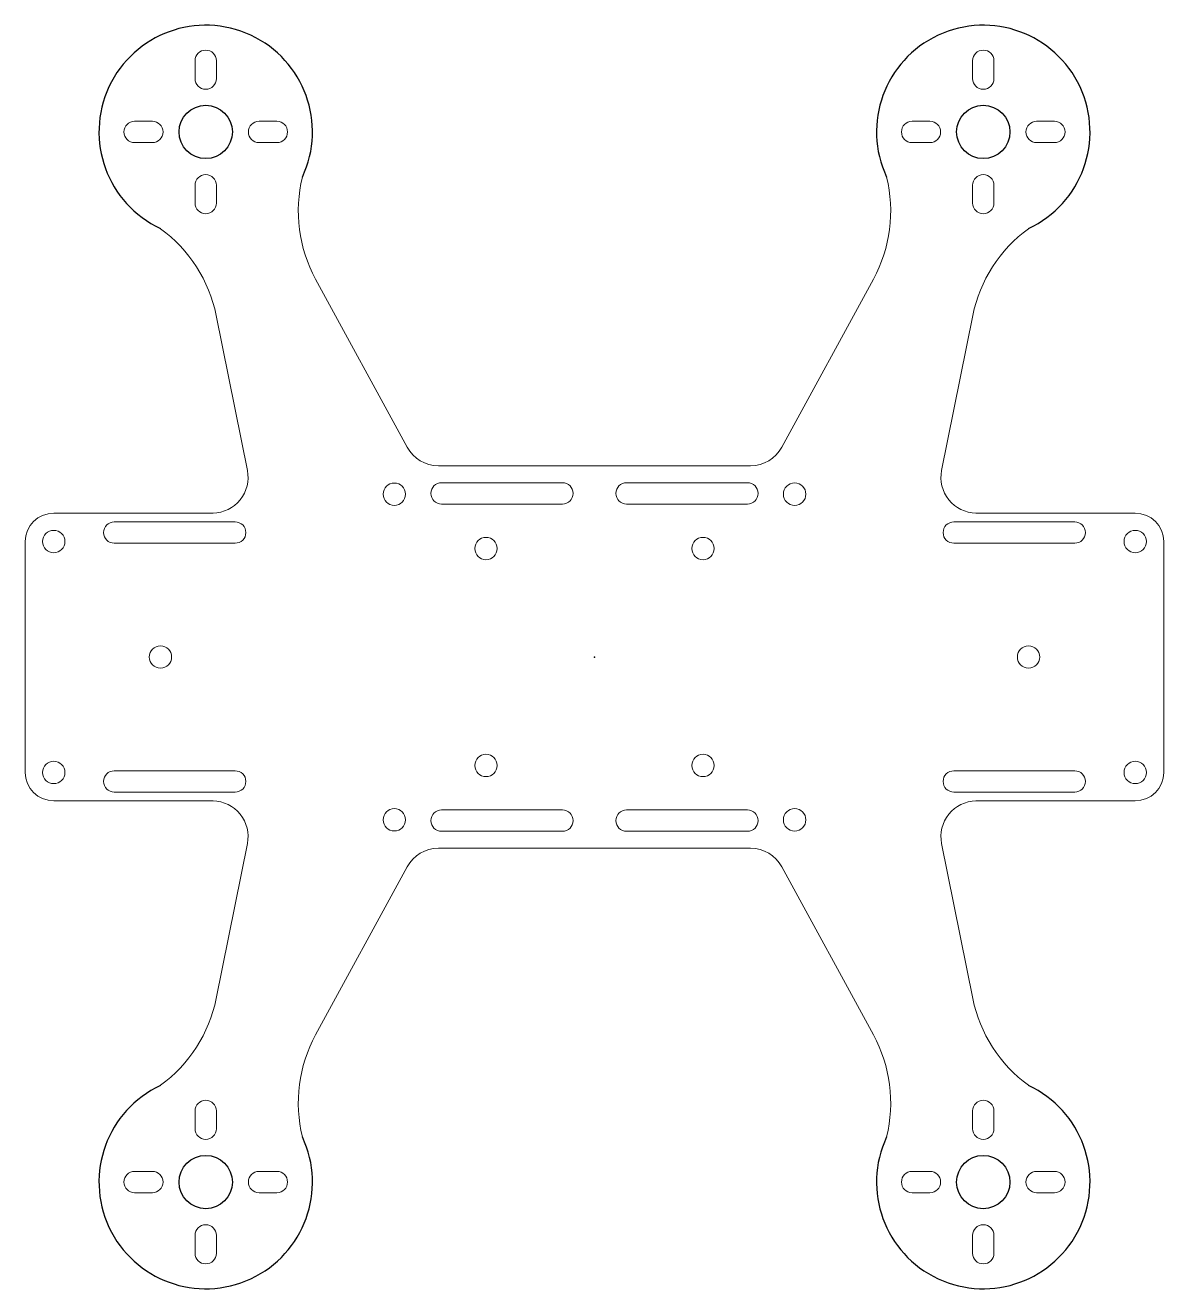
# Model space of a CAD drawing. Header units: millimetres. Extents: x -80 to 80, y -89 to 89.
import ezdxf

# ---------------------------------------------------------------- set-up
doc = ezdxf.new("R2010")
doc.units = ezdxf.units.MM
doc.header["$PDSIZE"] = -1

msp = doc.modelspace()

# ---------------------------------------------------------------- linework, layer by layer
at = {"color": 7, "linetype": 'Continuous', "lineweight": 15}
for p, q in [((-56.14, 83.82), (-56.14, 81.32)), ((-53.14, 81.32), (-53.14, 83.82)), ((53.14, 81.32), (53.14, 83.82)), ((56.14, 83.82), (56.14, 81.32)), ((-64.64, 75.32), (-62.14, 75.32)), ((-47.14, 75.32), (-44.64, 75.32)), ((47.14, 75.32), (44.64, 75.32)), ((64.64, 75.32), (62.14, 75.32)), ((-62.14, 72.32), (-64.64, 72.32)), ((-44.64, 72.32), (-47.14, 72.32)), ((44.64, 72.32), (47.14, 72.32)), ((62.14, 72.32), (64.64, 72.32)), ((-56.14, 66.32), (-56.14, 63.82)), ((-53.14, 63.82), (-53.14, 66.32)), ((53.14, 63.82), (53.14, 66.32)), ((56.14, 66.32), (56.14, 63.82)), ((-26.32, 29.5), (-39.19, 53.12)), ((26.32, 29.5), (39.19, 53.12)), ((-48.78, 26.23), (-53.18, 48.03)), ((48.78, 26.23), (53.18, 48.03)), ((-21.93, 26.89), (21.93, 26.89)), ((-4.5, 24.5), (-21.5, 24.5)), ((4.5, 24.5), (21.5, 24.5)), ((-21.5, 21.5), (-4.5, 21.5)), ((21.5, 21.5), (4.5, 21.5)), ((-76, 20.23), (-54.2, 20.23)), ((76, 20.23), (54.2, 20.23)), ((-50.5, 19), (-67.5, 19)), ((50.5, 19), (67.5, 19)), ((-80, 16.23), (-80, -16.23)), ((-67.5, 16), (-50.5, 16)), ((67.5, 16), (50.5, 16)), ((80, -16.23), (80, 16.23)), ((-67.5, -16), (-50.5, -16)), ((67.5, -16), (50.5, -16)), ((-50.5, -19), (-67.5, -19)), ((50.5, -19), (67.5, -19)), ((-76, -20.23), (-54.2, -20.23)), ((76, -20.23), (54.2, -20.23)), ((-21.5, -21.5), (-4.5, -21.5)), ((21.5, -21.5), (4.5, -21.5)), ((-4.5, -24.5), (-21.5, -24.5)), ((4.5, -24.5), (21.5, -24.5)), ((-48.78, -26.23), (-53.18, -48.03)), ((48.78, -26.23), (53.18, -48.03)), ((21.93, -26.89), (-21.93, -26.89)), ((-26.32, -29.5), (-39.19, -53.12)), ((26.32, -29.5), (39.19, -53.12)), ((-56.14, -66.32), (-56.14, -63.82)), ((-53.14, -63.82), (-53.14, -66.32)), ((53.14, -63.82), (53.14, -66.32)), ((56.14, -66.32), (56.14, -63.82)), ((-62.14, -72.32), (-64.64, -72.32)), ((-44.64, -72.32), (-47.14, -72.32)), ((44.64, -72.32), (47.14, -72.32)), ((62.14, -72.32), (64.64, -72.32)), ((-64.64, -75.32), (-62.14, -75.32)), ((-47.14, -75.32), (-44.64, -75.32)), ((47.14, -75.32), (44.64, -75.32)), ((64.64, -75.32), (62.14, -75.32)), ((-56.14, -83.82), (-56.14, -81.32)), ((-53.14, -81.32), (-53.14, -83.82)), ((53.14, -81.32), (53.14, -83.82)), ((56.14, -83.82), (56.14, -81.32))]:
    msp.add_line(p, q, dxfattribs=at)
for centre in [(-54.64, 73.82), (54.64, 73.82), (-54.64, -73.82), (54.64, -73.82)]:
    msp.add_circle(centre, 3.75)
for centre, radius in [((-28.13, 22.89), 1.57), ((28.13, 22.89), 1.58), ((-76, 16.23), 1.57), ((76, 16.23), 1.57), ((-15.25, 15.25), 1.57), ((15.25, 15.25), 1.57), ((-61, 0), 1.57), ((61, 0), 1.57), ((-15.25, -15.25), 1.57), ((15.25, -15.25), 1.57), ((-76, -16.23), 1.57), ((76, -16.23), 1.57), ((-28.13, -22.89), 1.57), ((28.13, -22.89), 1.58)]:
    msp.add_circle(centre, radius, dxfattribs=at)
for centre, start, end in [((-54.64, 73.82), 335, 245), ((54.64, 73.82), 295, 205), ((-54.64, -73.82), 115, 25), ((54.64, -73.82), 155, 65)]:
    msp.add_arc(centre, 15, start, end)
for centre, radius, start, end in [((-54.64, 83.82), 1.5, 0, 180), ((54.64, 83.82), 1.5, 360, 180), ((-54.64, 81.32), 1.5, 180, 0), ((54.64, 81.32), 1.5, 180, 360), ((-64.64, 73.82), 1.5, 90, 270), ((-62.14, 73.82), 1.5, 270, 90), ((-47.14, 73.82), 1.5, 90, 270), ((-44.64, 73.82), 1.5, 270, 90), ((44.64, 73.82), 1.5, 90, 270), ((47.14, 73.82), 1.5, 270, 90), ((62.14, 73.82), 1.5, 90, 270), ((64.64, 73.82), 1.5, 270, 90), ((-54.64, 66.32), 1.5, 0, 180), ((54.64, 66.32), 1.5, 360, 180), ((-21.63, 62.69), 20, 166.1569, 208.5856), ((21.63, 62.69), 20, 331.4144, 13.8431), ((-54.64, 63.82), 1.5, 180, 0), ((54.64, 63.82), 1.5, 180, 360), ((-72.78, 44.07), 20, 11.4144, 53.8431), ((72.78, 44.07), 20, 126.1569, 168.5856), ((-21.93, 31.89), 5, 208.5856, 270), ((21.93, 31.89), 5, 270, 331.4144), ((-53.68, 25.24), 5, 270.6475, 11.4144), ((53.68, 25.24), 5, 168.5856, 269.3525), ((-21.5, 23), 1.5, 90, 270), ((-4.5, 23), 1.5, 270, 90), ((4.5, 23), 1.5, 90, 270), ((21.5, 23), 1.5, 270, 90), ((-76, 16.23), 4, 90, 180), ((-54.2, 71.85), 51.61, 270, 270.6475), ((54.2, 71.85), 51.61, 269.3525, 270), ((76, 16.23), 4, 0, 90), ((-67.5, 17.5), 1.5, 90, 270), ((-50.5, 17.5), 1.5, 270, 90), ((50.5, 17.5), 1.5, 90, 270), ((67.5, 17.5), 1.5, 270, 90), ((-76, -16.23), 4, 180, 270), ((-67.5, -17.5), 1.5, 90, 270), ((-50.5, -17.5), 1.5, 270, 90), ((50.5, -17.5), 1.5, 90, 270), ((67.5, -17.5), 1.5, 270, 90), ((76, -16.23), 4, 270, 0), ((-54.2, -71.85), 51.61, 89.3525, 90), ((-53.68, -25.24), 5, 348.5856, 89.3525), ((53.68, -25.24), 5, 90.6475, 191.4144), ((54.2, -71.85), 51.61, 90, 90.6475), ((-21.5, -23), 1.5, 90, 270), ((-4.5, -23), 1.5, 270, 90), ((4.5, -23), 1.5, 90, 270), ((21.5, -23), 1.5, 270, 90), ((-21.93, -31.89), 5, 90, 151.4144), ((21.93, -31.89), 5, 28.5856, 90), ((-72.78, -44.07), 20, 306.1569, 348.5856), ((72.78, -44.07), 20, 191.4144, 233.8431), ((-21.63, -62.69), 20, 151.4144, 193.8431), ((21.63, -62.69), 20, 346.1569, 28.5856), ((-54.64, -63.82), 1.5, 360, 180), ((54.64, -63.82), 1.5, 0, 180), ((-54.64, -66.32), 1.5, 180, 360), ((54.64, -66.32), 1.5, 180, 0), ((-64.64, -73.82), 1.5, 90, 270), ((-62.14, -73.82), 1.5, 270, 90), ((-47.14, -73.82), 1.5, 90, 270), ((-44.64, -73.82), 1.5, 270, 90), ((44.64, -73.82), 1.5, 90, 270), ((47.14, -73.82), 1.5, 270, 90), ((62.14, -73.82), 1.5, 90, 270), ((64.64, -73.82), 1.5, 270, 90), ((-54.64, -81.32), 1.5, 360, 180), ((54.64, -81.32), 1.5, 0, 180), ((-54.64, -83.82), 1.5, 180, 360), ((54.64, -83.82), 1.5, 180, 0)]:
    msp.add_arc(centre, radius, start, end, dxfattribs=at)
at = {"color": 7, "linetype": 'Continuous'}
msp.add_point((0, 0), dxfattribs=at)

doc.saveas('drawing.dxf')
